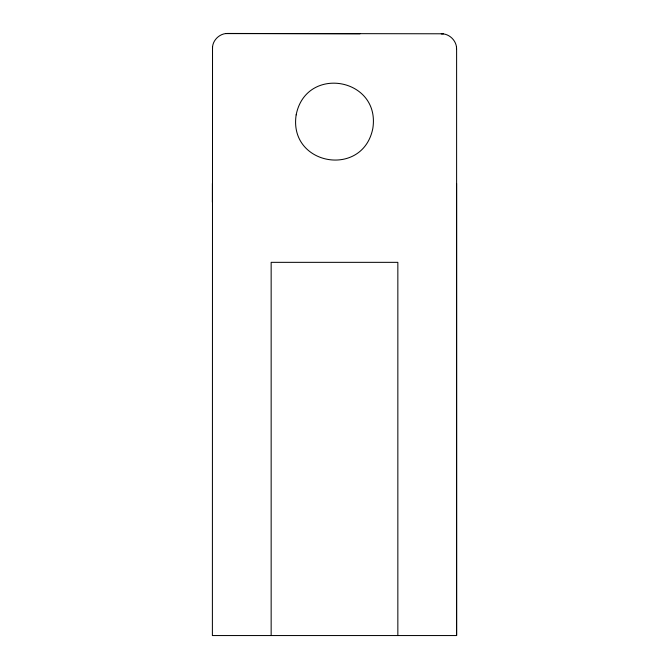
<?xml version="1.0" encoding="UTF-8"?>
<svg xmlns="http://www.w3.org/2000/svg" width="669" height="669" viewBox="0 0 669 669"><rect width="100%" height="100%" fill="white"/><g stroke="black" fill="none" stroke-linecap="round" stroke-linejoin="round"><path stroke-width="1" d="M212.391 202.205L212.407 183.415M212.516 48.812C212.006 40.608 219.541 33.274 227.652 33.45L441.348 33.785C449.501 33.609 456.776 40.884 456.609 49.046L456.609 635.55L212.391 635.55L212.525 46.721M225.662 33.584L360.014 33.785M441.256 33.91L443.338 33.91M456.475 47.056L456.484 49.138M456.593 183.457L456.609 635.55M397.846 635.55L397.846 262.34L271.154 262.34L271.154 635.55M296.166 114.859C288.314 165.419 362.924 178.573 372.834 128.373C380.686 77.813 306.076 64.659 296.166 114.859"/></g></svg>
